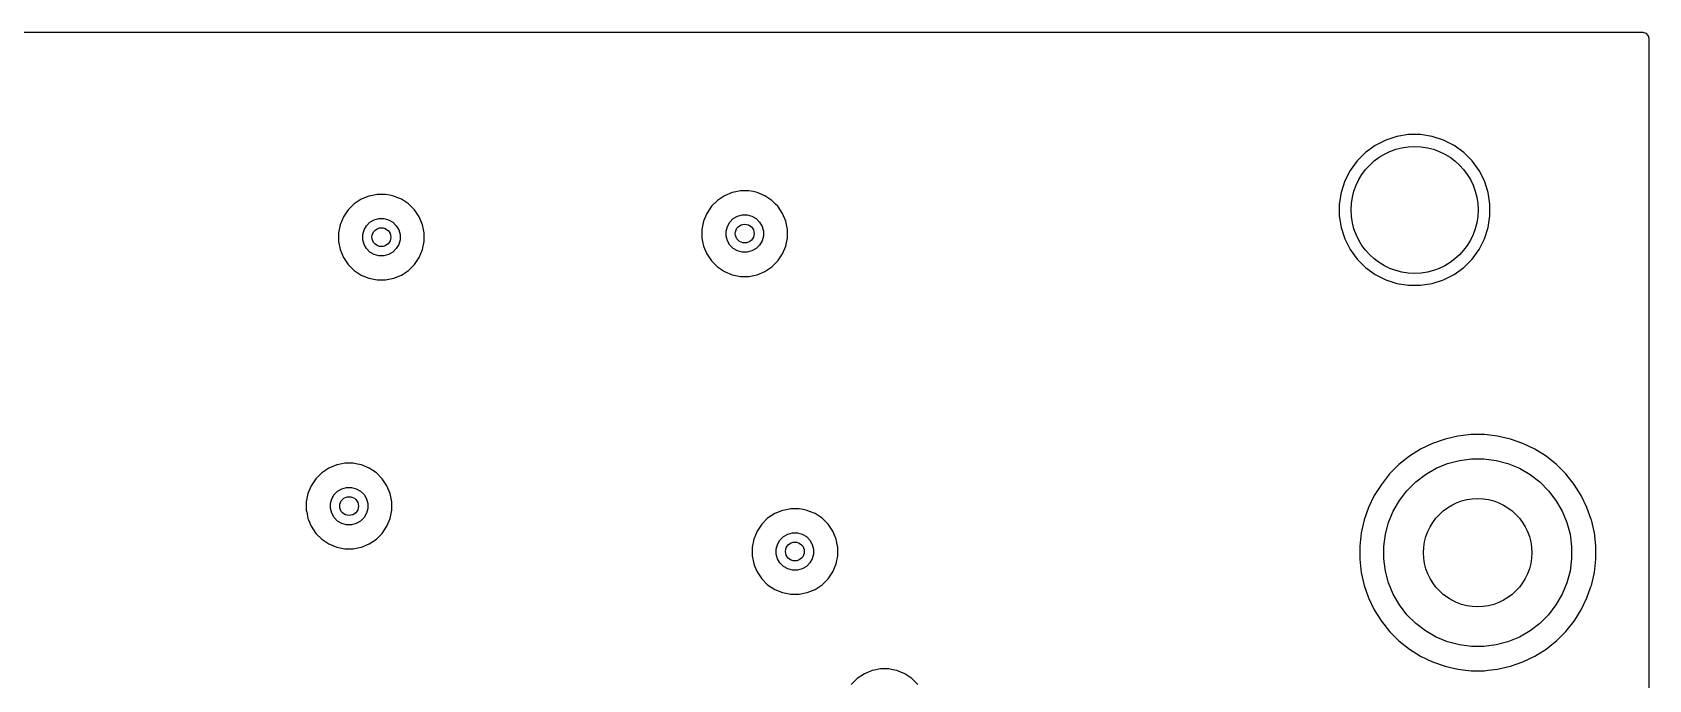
# Model space of a CAD drawing. Header units: inches. Extents: x 4.69 to 7.16, y -3.99 to -2.59.
# Drawn here: x 5.812 to 7.164, y -3.129 to -2.588 of the extents above; entities that cross this region are included whole.
import ezdxf

# ---------------------------------------------------------------- set-up
doc = ezdxf.new("R2010")
doc.units = ezdxf.units.IN
doc.header["$MEASUREMENT"] = 0
doc.layers.add('BLACK', color=250, linetype='CONTINUOUS')

msp = doc.modelspace()

# ---------------------------------------------------------------- linework, layer by layer
at = {"layer": 'BLACK', "linetype": 'CONTINUOUS'}
for p, q in [((4.691, -2.5876), (7.1594, -2.5876)), ((7.1594, -2.5876), (7.1621, -2.5884)), ((7.1621, -2.5884), (7.1639, -2.5905)), ((7.1639, -2.5905), (7.1644, -2.5926)), ((7.1644, -2.5926), (7.1644, -3.9822)), ((6.9537, -2.6748), (6.9443, -2.6778)), ((6.9635, -2.6732), (6.9537, -2.6748)), ((6.9537, -2.6748), (6.9537, -2.6748)), ((6.9735, -2.6732), (6.9635, -2.6732)), ((6.9833, -2.6748), (6.9735, -2.6732)), ((6.9927, -2.6778), (6.9833, -2.6748)), ((6.9833, -2.6748), (6.9833, -2.6748)), ((6.9833, -2.6748), (6.9833, -2.6748)), ((6.9275, -2.6882), (6.9204, -2.6952)), ((6.9355, -2.6823), (6.9275, -2.6882)), ((6.9275, -2.6882), (6.9275, -2.6882)), ((6.9443, -2.6778), (6.9355, -2.6823)), ((6.9443, -2.6778), (6.9443, -2.6778)), ((7.0015, -2.6823), (6.9927, -2.6778)), ((6.9927, -2.6778), (6.9927, -2.6778)), ((6.9927, -2.6778), (6.9927, -2.6778)), ((7.0096, -2.6882), (7.0015, -2.6823)), ((7.0166, -2.6952), (7.0096, -2.6882)), ((7.0096, -2.6882), (7.0096, -2.6882)), ((7.0096, -2.6882), (7.0096, -2.6882)), ((6.9146, -2.7032), (6.9101, -2.712)), ((6.9204, -2.6952), (6.9146, -2.7032)), ((6.9204, -2.6952), (6.9204, -2.6952)), ((7.0224, -2.7032), (7.0166, -2.6952)), ((7.0166, -2.6952), (7.0166, -2.6952)), ((7.0166, -2.6952), (7.0166, -2.6952)), ((7.0269, -2.712), (7.0224, -2.7032)), ((6.9101, -2.712), (6.907, -2.7215)), ((6.9101, -2.712), (6.9101, -2.712)), ((7.03, -2.7215), (7.0269, -2.712)), ((6.0812, -2.7312), (6.0762, -2.7362)), ((6.0871, -2.7273), (6.0812, -2.7312)), ((6.0812, -2.7312), (6.0812, -2.7312)), ((6.0936, -2.7246), (6.0871, -2.7273)), ((6.0953, -2.7243), (6.0936, -2.7246)), ((6.0936, -2.7246), (6.0936, -2.7246)), ((6.0936, -2.7246), (6.0936, -2.7246)), ((6.1005, -2.7232), (6.0953, -2.7243)), ((6.1075, -2.7232), (6.1005, -2.7232)), ((6.1005, -2.7232), (6.1005, -2.7232)), ((6.111, -2.7239), (6.1075, -2.7232)), ((6.1075, -2.7232), (6.1075, -2.7232)), ((6.1144, -2.7246), (6.111, -2.7239)), ((6.1163, -2.7254), (6.1144, -2.7246)), ((6.1144, -2.7246), (6.1144, -2.7246)), ((6.1144, -2.7246), (6.1144, -2.7246)), ((6.1209, -2.7273), (6.1163, -2.7254)), ((6.1268, -2.7312), (6.1209, -2.7273)), ((6.1318, -2.7362), (6.1268, -2.7312)), ((6.3852, -2.7282), (6.3802, -2.7332)), ((6.3911, -2.7243), (6.3852, -2.7282)), ((6.3852, -2.7282), (6.3852, -2.7282)), ((6.3976, -2.7216), (6.3911, -2.7243)), ((6.3993, -2.7213), (6.3976, -2.7216)), ((6.3976, -2.7216), (6.3976, -2.7216)), ((6.3976, -2.7216), (6.3976, -2.7216)), ((6.4045, -2.7202), (6.3993, -2.7213)), ((6.4115, -2.7202), (6.4045, -2.7202)), ((6.4045, -2.7202), (6.4045, -2.7202)), ((6.415, -2.7209), (6.4115, -2.7202)), ((6.4115, -2.7202), (6.4115, -2.7202)), ((6.4184, -2.7216), (6.415, -2.7209)), ((6.4203, -2.7224), (6.4184, -2.7216)), ((6.4184, -2.7216), (6.4184, -2.7216)), ((6.4184, -2.7216), (6.4184, -2.7216)), ((6.4249, -2.7243), (6.4203, -2.7224)), ((6.4308, -2.7282), (6.4249, -2.7243)), ((6.4338, -2.7313), (6.4308, -2.7282)), ((6.4358, -2.7332), (6.4338, -2.7313)), ((6.907, -2.7215), (6.9055, -2.7313)), ((6.9055, -2.7313), (6.9055, -2.7412)), ((6.907, -2.7215), (6.907, -2.7215)), ((6.907, -2.7215), (6.907, -2.7215)), ((7.0315, -2.7313), (7.03, -2.7215)), ((7.0315, -2.7412), (7.0315, -2.7313)), ((6.0723, -2.7421), (6.0696, -2.7486)), ((6.0762, -2.7362), (6.0723, -2.7421)), ((6.0762, -2.7362), (6.0762, -2.7362)), ((6.0944, -2.7465), (6.098, -2.7445)), ((6.098, -2.7445), (6.1019, -2.7434)), ((6.1019, -2.7434), (6.1061, -2.7434)), ((6.1061, -2.7434), (6.11, -2.7445)), ((6.11, -2.7445), (6.1136, -2.7465)), ((6.1357, -2.7421), (6.1318, -2.7362)), ((6.1379, -2.7474), (6.1357, -2.7421)), ((6.3763, -2.7391), (6.3736, -2.7456)), ((6.3802, -2.7332), (6.3763, -2.7391)), ((6.3802, -2.7332), (6.3802, -2.7332)), ((6.3955, -2.7464), (6.3984, -2.7435)), ((6.3984, -2.7435), (6.402, -2.7415)), ((6.402, -2.7415), (6.4059, -2.7404)), ((6.4059, -2.7404), (6.4101, -2.7404)), ((6.4101, -2.7404), (6.414, -2.7415)), ((6.414, -2.7415), (6.4176, -2.7435)), ((6.4176, -2.7435), (6.4205, -2.7464)), ((6.4397, -2.7391), (6.4358, -2.7332)), ((6.4424, -2.7456), (6.4397, -2.7391)), ((6.9055, -2.7412), (6.907, -2.751)), ((7.03, -2.751), (7.0315, -2.7412)), ((6.0696, -2.7486), (6.0682, -2.7555)), ((6.0682, -2.7555), (6.0682, -2.7625)), ((6.0682, -2.7555), (6.0682, -2.7555)), ((6.0884, -2.7569), (6.0895, -2.753)), ((6.0884, -2.7611), (6.0884, -2.7569)), ((6.0895, -2.753), (6.0915, -2.7494)), ((6.0915, -2.7494), (6.0944, -2.7465)), ((6.1136, -2.7465), (6.1165, -2.7494)), ((6.1165, -2.7494), (6.1185, -2.753)), ((6.1185, -2.753), (6.1196, -2.7569)), ((6.1196, -2.7569), (6.1196, -2.7611)), ((6.1384, -2.7486), (6.1379, -2.7474)), ((6.1392, -2.7525), (6.1384, -2.7486)), ((6.1384, -2.7486), (6.1384, -2.7486)), ((6.1398, -2.7555), (6.1392, -2.7525)), ((6.1398, -2.7625), (6.1398, -2.7555)), ((6.3736, -2.7456), (6.3722, -2.7525)), ((6.3722, -2.7525), (6.3722, -2.7595)), ((6.3924, -2.7539), (6.3935, -2.75)), ((6.3924, -2.7581), (6.3924, -2.7539)), ((6.3935, -2.762), (6.3924, -2.7581)), ((6.3935, -2.75), (6.3955, -2.7464)), ((6.4205, -2.7464), (6.4225, -2.75)), ((6.4225, -2.75), (6.4236, -2.7539)), ((6.4236, -2.7581), (6.4225, -2.762)), ((6.4236, -2.7539), (6.4236, -2.7581)), ((6.4438, -2.7525), (6.4424, -2.7456)), ((6.4438, -2.7595), (6.4438, -2.7525)), ((6.907, -2.751), (6.907, -2.751)), ((6.907, -2.751), (6.9098, -2.7595)), ((7.0269, -2.7604), (7.03, -2.751)), ((6.0682, -2.7625), (6.0696, -2.7694)), ((6.0696, -2.7694), (6.0723, -2.7759)), ((6.0895, -2.765), (6.0884, -2.7611)), ((6.0915, -2.7686), (6.0895, -2.765)), ((6.0944, -2.7715), (6.0915, -2.7686)), ((6.098, -2.7735), (6.0944, -2.7715)), ((6.1136, -2.7715), (6.11, -2.7735)), ((6.1165, -2.7686), (6.1136, -2.7715)), ((6.1185, -2.765), (6.1165, -2.7686)), ((6.1196, -2.7611), (6.1185, -2.765)), ((6.1357, -2.7759), (6.1384, -2.7694)), ((6.1384, -2.7694), (6.1398, -2.7625)), ((6.3722, -2.7595), (6.3728, -2.7625)), ((6.3728, -2.7625), (6.3736, -2.7664)), ((6.3736, -2.7664), (6.3763, -2.7729)), ((6.3955, -2.7656), (6.3935, -2.762)), ((6.3984, -2.7685), (6.3955, -2.7656)), ((6.402, -2.7705), (6.3984, -2.7685)), ((6.4059, -2.7716), (6.402, -2.7705)), ((6.4101, -2.7716), (6.4059, -2.7716)), ((6.414, -2.7705), (6.4101, -2.7716)), ((6.4176, -2.7685), (6.414, -2.7705)), ((6.4205, -2.7656), (6.4176, -2.7685)), ((6.4225, -2.762), (6.4205, -2.7656)), ((6.4397, -2.7729), (6.4424, -2.7664)), ((6.4424, -2.7664), (6.4438, -2.7595)), ((6.9098, -2.7595), (6.9101, -2.7604)), ((6.9101, -2.7604), (6.9146, -2.7692)), ((6.9146, -2.7692), (6.9204, -2.7773)), ((7.0166, -2.7773), (7.0224, -2.7692)), ((7.0224, -2.7692), (7.0269, -2.7604)), ((6.0723, -2.7759), (6.0762, -2.7818)), ((6.0762, -2.7818), (6.0812, -2.7868)), ((6.1019, -2.7746), (6.098, -2.7735)), ((6.1061, -2.7746), (6.1019, -2.7746)), ((6.11, -2.7735), (6.1061, -2.7746)), ((6.1268, -2.7868), (6.1318, -2.7818)), ((6.1318, -2.7818), (6.1357, -2.7759)), ((6.3763, -2.7729), (6.3802, -2.7788)), ((6.3802, -2.7788), (6.3852, -2.7838)), ((6.3852, -2.7838), (6.3911, -2.7877)), ((6.4249, -2.7877), (6.4308, -2.7838)), ((6.4308, -2.7838), (6.4358, -2.7788)), ((6.4358, -2.7788), (6.4397, -2.7729)), ((6.9204, -2.7773), (6.9204, -2.7773)), ((6.9204, -2.7773), (6.9204, -2.7773)), ((6.9204, -2.7773), (6.9275, -2.7843)), ((6.9275, -2.7843), (6.9275, -2.7843)), ((6.9275, -2.7843), (6.9275, -2.7843)), ((6.9275, -2.7843), (6.9355, -2.7901)), ((7.0015, -2.7901), (7.0096, -2.7843)), ((7.0096, -2.7843), (7.0166, -2.7773)), ((6.0812, -2.7868), (6.0871, -2.7907)), ((6.0871, -2.7907), (6.0936, -2.7934)), ((6.0936, -2.7934), (6.1005, -2.7948)), ((6.1005, -2.7948), (6.1005, -2.7948)), ((6.1005, -2.7948), (6.1075, -2.7948)), ((6.1075, -2.7948), (6.1144, -2.7934)), ((6.1075, -2.7948), (6.1075, -2.7948)), ((6.1144, -2.7934), (6.1209, -2.7907)), ((6.1209, -2.7907), (6.1268, -2.7868)), ((6.3911, -2.7877), (6.3976, -2.7904)), ((6.3976, -2.7904), (6.4045, -2.7918)), ((6.4045, -2.7918), (6.4045, -2.7918)), ((6.4045, -2.7918), (6.4115, -2.7918)), ((6.4115, -2.7918), (6.4184, -2.7904)), ((6.4115, -2.7918), (6.4115, -2.7918)), ((6.4184, -2.7904), (6.4249, -2.7877)), ((6.9355, -2.7901), (6.9443, -2.7946)), ((6.9443, -2.7946), (6.9537, -2.7977)), ((6.9537, -2.7977), (6.9635, -2.7992)), ((6.9635, -2.7992), (6.9635, -2.7992)), ((6.9635, -2.7992), (6.9735, -2.7992)), ((6.9735, -2.7992), (6.9833, -2.7977)), ((6.9735, -2.7992), (6.9735, -2.7992)), ((6.9833, -2.7977), (6.9927, -2.7946)), ((6.9927, -2.7946), (7.0015, -2.7901)), ((6.9835, -2.9316), (6.9735, -2.9364)), ((6.994, -2.9279), (6.9835, -2.9316)), ((6.9835, -2.9316), (6.9835, -2.9316)), ((7.0048, -2.9255), (6.994, -2.9279)), ((7.0158, -2.9242), (7.0048, -2.9255)), ((7.0269, -2.9242), (7.0158, -2.9242)), ((7.0158, -2.9242), (7.0158, -2.9242)), ((7.0379, -2.9255), (7.0269, -2.9242)), ((7.0269, -2.9242), (7.0269, -2.9242)), ((7.0487, -2.9279), (7.0379, -2.9255)), ((7.0379, -2.9255), (7.0379, -2.9255)), ((7.0592, -2.9316), (7.0487, -2.9279)), ((7.0692, -2.9364), (7.0592, -2.9316)), ((7.0592, -2.9316), (7.0592, -2.9316)), ((7.0592, -2.9316), (7.0592, -2.9316)), ((7.0592, -2.9316), (7.0592, -2.9316)), ((7.0592, -2.9316), (7.0592, -2.9316)), ((6.9641, -2.9423), (6.9554, -2.9492)), ((6.9735, -2.9364), (6.9641, -2.9423)), ((6.996, -2.9484), (7.006, -2.9458)), ((7.006, -2.9458), (7.0162, -2.9444)), ((7.0162, -2.9444), (7.0265, -2.9444)), ((7.0265, -2.9444), (7.0367, -2.9458)), ((7.0367, -2.9458), (7.0466, -2.9484)), ((7.0786, -2.9423), (7.0692, -2.9364)), ((7.0873, -2.9492), (7.0786, -2.9423)), ((6.0492, -2.9612), (6.0453, -2.9671)), ((6.0542, -2.9562), (6.0492, -2.9612)), ((6.0492, -2.9612), (6.0492, -2.9612)), ((6.0601, -2.9523), (6.0542, -2.9562)), ((6.0542, -2.9562), (6.0542, -2.9562)), ((6.0666, -2.9496), (6.0601, -2.9523)), ((6.0683, -2.9493), (6.0666, -2.9496)), ((6.0666, -2.9496), (6.0666, -2.9496)), ((6.0666, -2.9496), (6.0666, -2.9496)), ((6.0735, -2.9482), (6.0683, -2.9493)), ((6.0805, -2.9482), (6.0735, -2.9482)), ((6.0735, -2.9482), (6.0735, -2.9482)), ((6.084, -2.9489), (6.0805, -2.9482)), ((6.0805, -2.9482), (6.0805, -2.9482)), ((6.0874, -2.9496), (6.084, -2.9489)), ((6.0893, -2.9504), (6.0874, -2.9496)), ((6.0874, -2.9496), (6.0874, -2.9496)), ((6.0874, -2.9496), (6.0874, -2.9496)), ((6.0939, -2.9523), (6.0893, -2.9504)), ((6.0998, -2.9562), (6.0939, -2.9523)), ((6.1048, -2.9612), (6.0998, -2.9562)), ((6.1087, -2.9671), (6.1048, -2.9612)), ((6.9476, -2.9571), (6.9407, -2.9658)), ((6.9554, -2.9492), (6.9476, -2.9571)), ((6.9694, -2.9638), (6.9776, -2.9575)), ((6.9776, -2.9575), (6.9865, -2.9524)), ((6.9865, -2.9524), (6.996, -2.9484)), ((7.0466, -2.9484), (7.0562, -2.9524)), ((7.0562, -2.9524), (7.0651, -2.9575)), ((7.0651, -2.9575), (7.0733, -2.9638)), ((7.0951, -2.9571), (7.0873, -2.9492)), ((7.102, -2.9658), (7.0951, -2.9571)), ((6.0426, -2.9736), (6.0412, -2.9805)), ((6.0453, -2.9671), (6.0426, -2.9736)), ((6.0625, -2.978), (6.0645, -2.9744)), ((6.0645, -2.9744), (6.0674, -2.9715)), ((6.0674, -2.9715), (6.071, -2.9695)), ((6.071, -2.9695), (6.0749, -2.9684)), ((6.0749, -2.9684), (6.0791, -2.9684)), ((6.0791, -2.9684), (6.083, -2.9695)), ((6.083, -2.9695), (6.0866, -2.9715)), ((6.0866, -2.9715), (6.0895, -2.9744)), ((6.0895, -2.9744), (6.0915, -2.978)), ((6.1114, -2.9736), (6.1087, -2.9671)), ((6.1128, -2.9805), (6.1114, -2.9736)), ((6.9348, -2.9751), (6.93, -2.9851)), ((6.9407, -2.9658), (6.9348, -2.9751)), ((6.9559, -2.9792), (6.9621, -2.9711)), ((6.9621, -2.9711), (6.9694, -2.9638)), ((7.0733, -2.9638), (7.0805, -2.9711)), ((7.0805, -2.9711), (7.0868, -2.9792)), ((7.1079, -2.9751), (7.102, -2.9658)), ((7.1127, -2.9851), (7.1079, -2.9751)), ((7.1079, -2.9751), (7.1079, -2.9751)), ((7.1079, -2.9751), (7.1079, -2.9751)), ((6.0412, -2.9805), (6.0412, -2.9875)), ((6.0412, -2.9875), (6.0416, -2.9891)), ((6.0614, -2.9819), (6.0625, -2.978)), ((6.0614, -2.9861), (6.0614, -2.9819)), ((6.0625, -2.99), (6.0614, -2.9861)), ((6.0915, -2.978), (6.0926, -2.9819)), ((6.0926, -2.9861), (6.0915, -2.99)), ((6.0926, -2.9819), (6.0926, -2.9861)), ((6.1114, -2.9944), (6.1128, -2.9875)), ((6.1128, -2.9875), (6.1128, -2.9805)), ((6.4396, -2.9876), (6.4331, -2.9903)), ((6.4413, -2.9873), (6.4396, -2.9876)), ((6.4396, -2.9876), (6.4396, -2.9876)), ((6.4396, -2.9876), (6.4396, -2.9876)), ((6.4465, -2.9862), (6.4413, -2.9873)), ((6.4535, -2.9862), (6.4465, -2.9862)), ((6.4465, -2.9862), (6.4465, -2.9862)), ((6.457, -2.9869), (6.4535, -2.9862)), ((6.4535, -2.9862), (6.4535, -2.9862)), ((6.4604, -2.9876), (6.457, -2.9869)), ((6.4623, -2.9884), (6.4604, -2.9876)), ((6.4604, -2.9876), (6.4604, -2.9876)), ((6.4604, -2.9876), (6.4604, -2.9876)), ((6.4669, -2.9903), (6.4623, -2.9884)), ((6.93, -2.9851), (6.9263, -2.9956)), ((6.93, -2.9851), (6.93, -2.9851)), ((6.9468, -2.9977), (6.9507, -2.9882)), ((6.9507, -2.9882), (6.9559, -2.9792)), ((7.0868, -2.9792), (7.092, -2.9882)), ((7.092, -2.9882), (7.0959, -2.9977)), ((7.1162, -2.9951), (7.1127, -2.9851)), ((7.1127, -2.9851), (7.1127, -2.9851)), ((7.1127, -2.9851), (7.1127, -2.9851)), ((6.0416, -2.9891), (6.0426, -2.9942)), ((6.0426, -2.9942), (6.0426, -2.9944)), ((6.0426, -2.9944), (6.0431, -2.9956)), ((6.0431, -2.9956), (6.0453, -3.0009)), ((6.0453, -3.0009), (6.0492, -3.0068)), ((6.0645, -2.9936), (6.0625, -2.99)), ((6.0674, -2.9965), (6.0645, -2.9936)), ((6.071, -2.9985), (6.0674, -2.9965)), ((6.0749, -2.9996), (6.071, -2.9985)), ((6.0791, -2.9996), (6.0749, -2.9996)), ((6.083, -2.9985), (6.0791, -2.9996)), ((6.0866, -2.9965), (6.083, -2.9985)), ((6.0895, -2.9936), (6.0866, -2.9965)), ((6.0915, -2.99), (6.0895, -2.9936)), ((6.1048, -3.0068), (6.1087, -3.0009)), ((6.1087, -3.0009), (6.1114, -2.9944)), ((6.4222, -2.9992), (6.4183, -3.0051)), ((6.4272, -2.9942), (6.4222, -2.9992)), ((6.4222, -2.9992), (6.4222, -2.9992)), ((6.4331, -2.9903), (6.4272, -2.9942)), ((6.4272, -2.9942), (6.4272, -2.9942)), ((6.4728, -2.9942), (6.4669, -2.9903)), ((6.4778, -2.9992), (6.4728, -2.9942)), ((6.4817, -3.0051), (6.4778, -2.9992)), ((6.9263, -2.9956), (6.9238, -3.0064)), ((6.9441, -3.0076), (6.9468, -2.9977)), ((7.0959, -2.9977), (7.0986, -3.0076)), ((7.1164, -2.9956), (7.1162, -2.9951)), ((7.1189, -3.0064), (7.1164, -2.9956)), ((6.0492, -3.0068), (6.0542, -3.0118)), ((6.0542, -3.0118), (6.0601, -3.0157)), ((6.0601, -3.0157), (6.0666, -3.0184)), ((6.0874, -3.0184), (6.0939, -3.0157)), ((6.0939, -3.0157), (6.0998, -3.0118)), ((6.0998, -3.0118), (6.1048, -3.0068)), ((6.4156, -3.0118), (6.4142, -3.0185)), ((6.4183, -3.0051), (6.4156, -3.0116)), ((6.4156, -3.0116), (6.4156, -3.0116)), ((6.4156, -3.0116), (6.4156, -3.0116)), ((6.4156, -3.0116), (6.4156, -3.0118)), ((6.4355, -3.016), (6.4375, -3.0124)), ((6.4375, -3.0124), (6.4404, -3.0095)), ((6.4404, -3.0095), (6.444, -3.0075)), ((6.444, -3.0075), (6.4479, -3.0064)), ((6.4479, -3.0064), (6.4521, -3.0064)), ((6.4521, -3.0064), (6.456, -3.0075)), ((6.456, -3.0075), (6.4596, -3.0095)), ((6.4596, -3.0095), (6.4625, -3.0124)), ((6.4625, -3.0124), (6.4645, -3.016)), ((6.4844, -3.0116), (6.4817, -3.0051)), ((6.4856, -3.0174), (6.4844, -3.0116)), ((6.9238, -3.0064), (6.9226, -3.0174)), ((6.9428, -3.0178), (6.9441, -3.0076)), ((7.0986, -3.0076), (7.0999, -3.0178)), ((7.1195, -3.0118), (7.1189, -3.0064)), ((7.1201, -3.0174), (7.1195, -3.0118)), ((6.0666, -3.0184), (6.0735, -3.0198)), ((6.0735, -3.0198), (6.0735, -3.0198)), ((6.0735, -3.0198), (6.0805, -3.0198)), ((6.0805, -3.0198), (6.087, -3.0185)), ((6.0805, -3.0198), (6.0805, -3.0198)), ((6.087, -3.0185), (6.0874, -3.0184)), ((6.4142, -3.0185), (6.4142, -3.0255)), ((6.4142, -3.0255), (6.4156, -3.0324)), ((6.4344, -3.0199), (6.4355, -3.016)), ((6.4344, -3.0241), (6.4344, -3.0199)), ((6.4355, -3.028), (6.4344, -3.0241)), ((6.4375, -3.0316), (6.4355, -3.028)), ((6.4645, -3.028), (6.4625, -3.0316)), ((6.4645, -3.016), (6.4656, -3.0199)), ((6.4656, -3.0241), (6.4645, -3.028)), ((6.4656, -3.0199), (6.4656, -3.0241)), ((6.4844, -3.0324), (6.4858, -3.0255)), ((6.4858, -3.0185), (6.4856, -3.0174)), ((6.4858, -3.0255), (6.4858, -3.0185)), ((6.9226, -3.0174), (6.9226, -3.0285)), ((6.9226, -3.0285), (6.9238, -3.0396)), ((6.9428, -3.0281), (6.9428, -3.0178)), ((6.9441, -3.0384), (6.9428, -3.0281)), ((7.0999, -3.0281), (7.0986, -3.0384)), ((7.0999, -3.0178), (7.0999, -3.0281)), ((7.1189, -3.0396), (7.1201, -3.0285)), ((7.1201, -3.0285), (7.1201, -3.0174)), ((7.1201, -3.0174), (7.1201, -3.0174)), ((6.4156, -3.0324), (6.4163, -3.0341)), ((6.4163, -3.0341), (6.4183, -3.0389)), ((6.4183, -3.0389), (6.4222, -3.0448)), ((6.4404, -3.0345), (6.4375, -3.0316)), ((6.444, -3.0365), (6.4404, -3.0345)), ((6.4479, -3.0376), (6.444, -3.0365)), ((6.4521, -3.0376), (6.4479, -3.0376)), ((6.456, -3.0365), (6.4521, -3.0376)), ((6.4596, -3.0345), (6.456, -3.0365)), ((6.4625, -3.0316), (6.4596, -3.0345)), ((6.4778, -3.0448), (6.4817, -3.0389)), ((6.4817, -3.0389), (6.4844, -3.0324)), ((6.9238, -3.0396), (6.9263, -3.0504)), ((6.9468, -3.0483), (6.9441, -3.0384)), ((7.0986, -3.0384), (7.0959, -3.0483)), ((7.1164, -3.0504), (7.1189, -3.0396)), ((6.4222, -3.0448), (6.4272, -3.0498)), ((6.4272, -3.0498), (6.4331, -3.0537)), ((6.4331, -3.0537), (6.4396, -3.0564)), ((6.4396, -3.0564), (6.4465, -3.0578)), ((6.4535, -3.0578), (6.4604, -3.0564)), ((6.4604, -3.0564), (6.4669, -3.0537)), ((6.4669, -3.0537), (6.4728, -3.0498)), ((6.4728, -3.0498), (6.4778, -3.0448)), ((6.9263, -3.0504), (6.93, -3.0608)), ((6.9507, -3.0578), (6.9468, -3.0483)), ((7.0959, -3.0483), (7.092, -3.0578)), ((7.1127, -3.0608), (7.1158, -3.0521)), ((7.1158, -3.0521), (7.1164, -3.0504)), ((7.1164, -3.0504), (7.1164, -3.0504)), ((7.1164, -3.0504), (7.1164, -3.0504)), ((6.4465, -3.0578), (6.4465, -3.0578)), ((6.4465, -3.0578), (6.4535, -3.0578)), ((6.4535, -3.0578), (6.4535, -3.0578)), ((6.93, -3.0608), (6.93, -3.0608)), ((6.93, -3.0608), (6.9348, -3.0708)), ((6.9559, -3.0667), (6.9507, -3.0578)), ((6.9621, -3.0749), (6.9559, -3.0667)), ((7.0868, -3.0667), (7.0805, -3.0749)), ((7.092, -3.0578), (7.0868, -3.0667)), ((7.1079, -3.0708), (7.1127, -3.0608)), ((6.9348, -3.0708), (6.9407, -3.0802)), ((6.9407, -3.0802), (6.9476, -3.0889)), ((6.9694, -3.0822), (6.9621, -3.0749)), ((6.9776, -3.0885), (6.9694, -3.0822)), ((7.0733, -3.0822), (7.0651, -3.0885)), ((7.0805, -3.0749), (7.0733, -3.0822)), ((7.0951, -3.0889), (7.102, -3.0802)), ((7.102, -3.0802), (7.1025, -3.0795)), ((7.1025, -3.0795), (7.1079, -3.0708)), ((6.9476, -3.0889), (6.9554, -3.0967)), ((6.9554, -3.0967), (6.9641, -3.1037)), ((6.9865, -3.0936), (6.9776, -3.0885)), ((6.996, -3.0976), (6.9865, -3.0936)), ((7.0562, -3.0936), (7.0466, -3.0976)), ((7.0651, -3.0885), (7.0562, -3.0936)), ((7.0847, -3.0988), (7.0873, -3.0967)), ((7.0873, -3.0967), (7.0951, -3.0889)), ((6.9641, -3.1037), (6.9735, -3.1096)), ((6.9735, -3.1096), (6.9735, -3.1096)), ((6.9735, -3.1096), (6.9735, -3.1096)), ((6.9735, -3.1096), (6.9835, -3.1144)), ((7.006, -3.1002), (6.996, -3.0976)), ((7.0162, -3.1016), (7.006, -3.1002)), ((7.0265, -3.1016), (7.0162, -3.1016)), ((7.0367, -3.1002), (7.0265, -3.1016)), ((7.0466, -3.0976), (7.0367, -3.1002)), ((7.0592, -3.1144), (7.0692, -3.1096)), ((7.0692, -3.1096), (7.0786, -3.1037)), ((7.0786, -3.1037), (7.0847, -3.0988)), ((6.5146, -3.1216), (6.5081, -3.1243)), ((6.5163, -3.1213), (6.5146, -3.1216)), ((6.5146, -3.1216), (6.5146, -3.1216)), ((6.5146, -3.1216), (6.5146, -3.1216)), ((6.5215, -3.1202), (6.5163, -3.1213)), ((6.5285, -3.1202), (6.5215, -3.1202)), ((6.5215, -3.1202), (6.5215, -3.1202)), ((6.532, -3.1209), (6.5285, -3.1202)), ((6.5285, -3.1202), (6.5285, -3.1202)), ((6.5354, -3.1216), (6.532, -3.1209)), ((6.5373, -3.1224), (6.5354, -3.1216)), ((6.5354, -3.1216), (6.5354, -3.1216)), ((6.5354, -3.1216), (6.5354, -3.1216)), ((6.5419, -3.1243), (6.5373, -3.1224)), ((6.9835, -3.1144), (6.9835, -3.1144)), ((6.9835, -3.1144), (6.9835, -3.1144)), ((6.9835, -3.1144), (6.994, -3.118)), ((6.994, -3.118), (6.994, -3.118)), ((6.994, -3.118), (6.994, -3.118)), ((6.994, -3.118), (7.0048, -3.1205)), ((7.0048, -3.1205), (7.0048, -3.1205)), ((7.0048, -3.1205), (7.0048, -3.1205)), ((7.0048, -3.1205), (7.0113, -3.1212)), ((7.0113, -3.1212), (7.0158, -3.1218)), ((7.0158, -3.1218), (7.0158, -3.1218)), ((7.0158, -3.1218), (7.0269, -3.1218)), ((7.0269, -3.1218), (7.0297, -3.1214)), ((7.0297, -3.1214), (7.0379, -3.1205)), ((7.0379, -3.1205), (7.0487, -3.118)), ((7.0487, -3.118), (7.0592, -3.1144)), ((6.5022, -3.1282), (6.4972, -3.1332)), ((6.5081, -3.1243), (6.5022, -3.1282)), ((6.5022, -3.1282), (6.5022, -3.1282)), ((6.5478, -3.1282), (6.5419, -3.1243)), ((6.5528, -3.1332), (6.5478, -3.1282))]:
    msp.add_line(p, q, dxfattribs=at)
at = {"layer": 'BLACK'}
for centre, radius in [((6.9685, -2.7362), 0.0531), ((6.9685, -2.7362), 0.0531), ((6.104, -2.759), 0.00787), ((6.408, -2.756), 0.00787), ((6.077, -2.984), 0.00787), ((7.0213, -3.023), 0.0453), ((6.45, -3.022), 0.00787)]:
    msp.add_circle(centre, radius, dxfattribs=at)
at = {"layer": 'WHITE'}
for centre, radius in [((6.104, -2.759), 0.00787), ((6.408, -2.756), 0.00787), ((6.077, -2.984), 0.00787), ((7.0213, -3.023), 0.0453), ((6.45, -3.022), 0.00787)]:
    msp.add_circle(centre, radius, dxfattribs=at)

doc.saveas('drawing.dxf')
